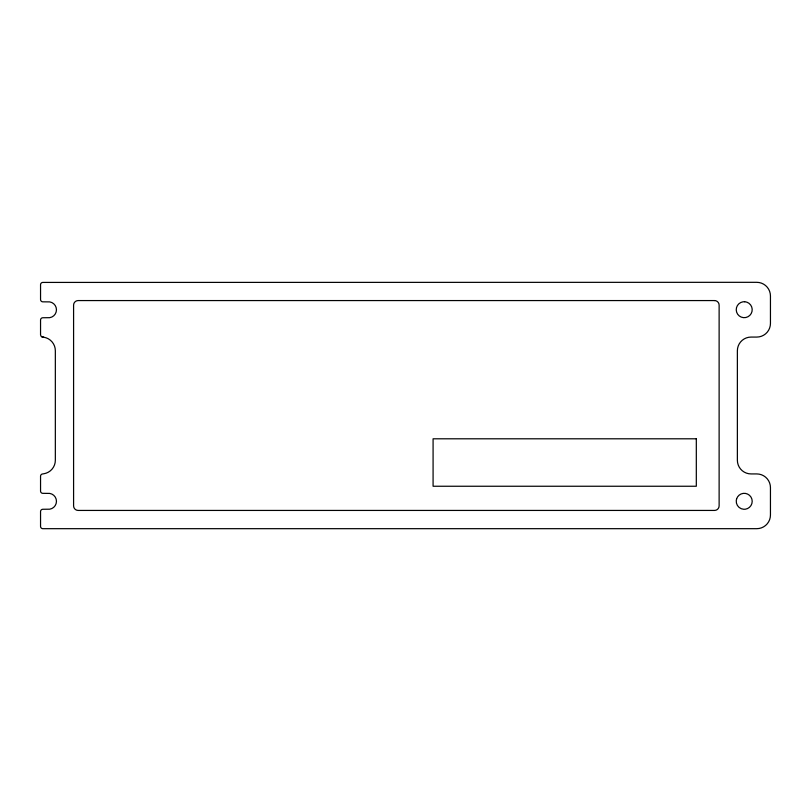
<?xml version="1.0" encoding="UTF-8"?>
<svg xmlns="http://www.w3.org/2000/svg" width="811" height="811" viewBox="0 0 811 811"><rect width="100%" height="100%" fill="white"/><g stroke="black" fill="none" stroke-linecap="round" stroke-linejoin="round"><path stroke-width="1.22" d="M43.794 337.234L41.219 336.494L40.55 334.882L40.55 320.031A2.281 2.281 0 0 1 42.831 317.75L49.704 317.679A7.988 7.988 0 0 0 49.704 301.895L42.831 301.834A2.281 2.281 0 0 1 40.55 299.553L40.55 284.702A2.281 2.281 0 0 1 42.719 282.421L756.764 282.319A13.686 13.686 0 0 1 770.45 296.005L770.45 323.386A13.686 13.686 0 0 1 756.764 337.072L751.057 337.072A13.686 13.686 0 0 0 737.371 350.757L737.371 460.242A13.686 13.686 0 0 0 751.057 473.928L756.764 473.928A13.686 13.686 0 0 1 770.45 487.614L770.45 514.995A13.686 13.686 0 0 1 756.764 528.681L42.831 528.681A2.281 2.281 0 0 1 40.55 526.4L40.55 511.548A2.281 2.281 0 0 1 42.831 509.267L49.704 509.196A7.988 7.988 0 0 0 49.704 493.412L42.831 493.341A2.281 2.281 0 0 1 40.55 491.06L40.55 476.209A2.281 2.281 0 0 1 42.719 473.938L43.794 473.766A13.686 13.686 0 0 0 55.341 460.242L55.341 350.757A13.686 13.686 0 0 0 43.794 337.234L41.959 336.991M736.601 498.917L736.276 500.499A7.988 7.988 0 0 0 743.809 509.278L745.431 509.196A7.988 7.988 0 0 0 752.202 501.31A7.988 7.988 0 0 0 745.431 493.412A7.988 7.988 0 0 0 736.601 498.917M744.62 301.722L743.008 301.804A7.988 7.988 0 0 0 737.665 314.252A7.988 7.988 0 0 0 751.199 313.573A7.988 7.988 0 0 0 744.62 301.722M714.562 300.567L78.15 300.567A4.562 4.562 0 0 0 73.588 305.129L73.588 505.871A4.562 4.562 0 0 0 78.15 510.433L714.562 510.433A4.562 4.562 0 0 0 719.124 505.871L719.124 305.129A4.562 4.562 0 0 0 714.562 300.567M696.314 438.802L433.084 438.802L433.084 486.245L696.314 486.245L696.314 438.802"/></g></svg>
